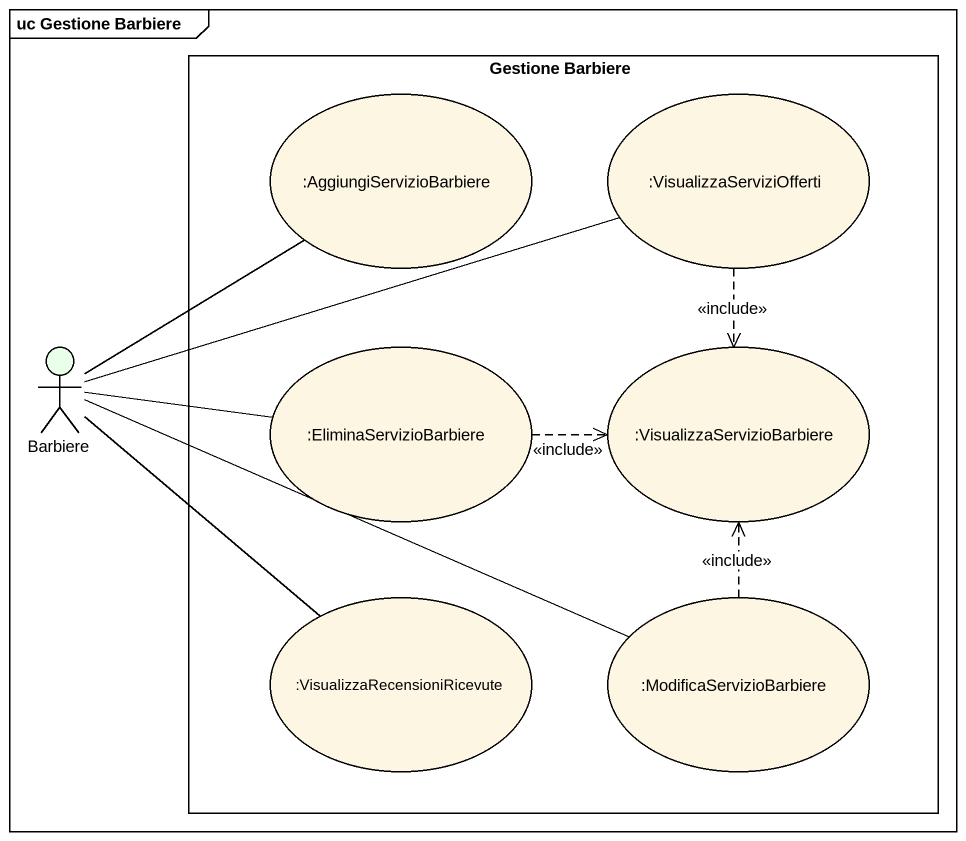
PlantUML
@startuml
mainframe uc Gestione Barbiere
rectangle "Gestione Barbiere" as Gestione_Barbiere {
  usecase ":AggiungiServizioBarbiere" as AggiungiServizioBarbiere
  usecase ":VisualizzaServiziOfferti" as VisualizzaServiziOfferti
  usecase ":EliminaServizioBarbiere" as EliminaServizioBarbiere
  usecase ":VisualizzaServizioBarbiere" as VisualizzaServizioBarbiere
  usecase ":VisualizzaRecensioniRicevute" as VisualizzaRecensioniRicevute
  usecase ":ModificaServizioBarbiere" as ModificaServizioBarbiere
}
actor Barbiere #E9FFE9
VisualizzaServiziOfferti ..> VisualizzaServizioBarbiere : <<include>>
Barbiere -up- AggiungiServizioBarbiere
Barbiere -right- VisualizzaServiziOfferti
Barbiere -right- EliminaServizioBarbiere
Barbiere -- VisualizzaRecensioniRicevute
Barbiere -right- ModificaServizioBarbiere
EliminaServizioBarbiere .right.> VisualizzaServizioBarbiere : <<include>>
ModificaServizioBarbiere .up.> VisualizzaServizioBarbiere : <<include>>
@enduml
